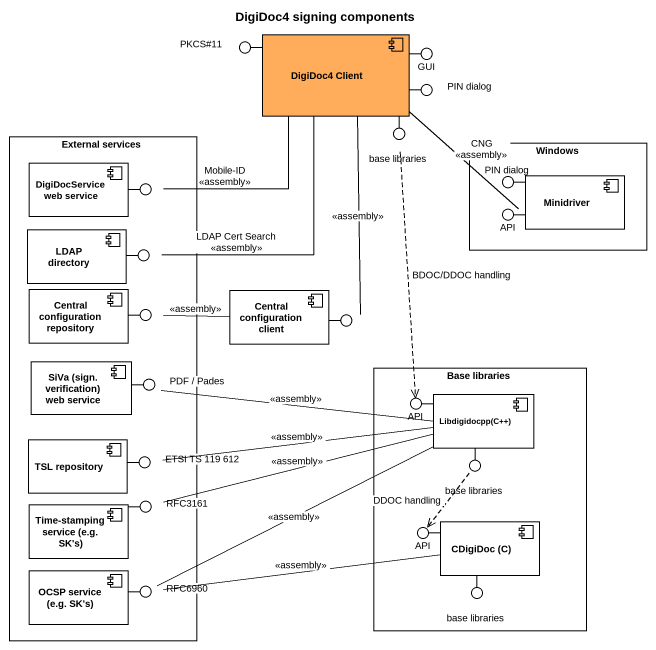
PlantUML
@startuml
title DigiDoc4 signing components
() "PKCS#11" as PKCS_11
component "DigiDoc4 Client" as DigiDoc4_Client #FFAD5B
() GUI
() "PIN dialog" as PIN_dialog
rectangle "External services" as External_services {
  component "DigiDocService web service" as DigiDocService_web_service #FFFFFF
  component "LDAP directory" as LDAP_directory #FFFFFF
  component "Central configuration repository" as Central_configuration #FFFFFF
  component "SiVa (sign. verification) web service" as SiVa_sign_verification_web #FFFFFF
  component "TSL repository" as TSL_repository #FFFFFF
  component "Time-stamping service (e.g. SK's)" as Time_stamping_service_e_g #FFFFFF
  component "OCSP service (e.g. SK's)" as OCSP_service_e_g_SK_s #FFFFFF
}
() "base libraries" as base_libraries
rectangle Windows {
  component Minidriver #FFFFFF
}
() " " as lollipop1
() "PIN dialog" as PIN_dialog_2
() API
() " " as lollipop2
() " " as lollipop3
component "Central configuration client" as Central_configuration_client #FFFFFF
() " " as lollipop4
() "PDF / Pades" as PDF_Pades
rectangle "Base libraries" as Base_libraries {
  component "Libdigidocpp(C++)" as Libdigidocpp_C #FFFFFF
  component "CDigiDoc (C)" as CDigiDoc_C #FFFFFF
}
() "API" as API_2
() "ETSI TS 119 612" as ETSI_TS_119_612
() "base libraries" as base_libraries_2
() RFC3161
() "API" as API_3
() RFC6960
() "base libraries" as base_libraries_3
DigiDoc4_Client -left- PKCS_11
DigiDoc4_Client -right- GUI
DigiDoc4_Client -right- PIN_dialog
DigiDoc4_Client -- base_libraries
DigiDocService_web_service -right- lollipop1
Minidriver -left- PIN_dialog_2
Minidriver -left- API
LDAP_directory -right- lollipop2
Central_configuration -right- lollipop3
Central_configuration_client -right- lollipop4
SiVa_sign_verification_web -right- PDF_Pades
Libdigidocpp_C -left- API_2
TSL_repository -right- ETSI_TS_119_612
Libdigidocpp_C -- base_libraries_2
Time_stamping_service_e_g -right- RFC3161
CDigiDoc_C -left- API_3
OCSP_service_e_g_SK_s -right- RFC6960
CDigiDoc_C -- base_libraries_3
DigiDoc4_Client -left- lollipop1 : Mobile-ID\n<<assembly>>
DigiDoc4_Client -- API : CNG\n<<assembly>>
DigiDoc4_Client -- lollipop2 : LDAP Cert Search\n<<assembly>>
DigiDoc4_Client -- lollipop4 : <<assembly>>
base_libraries ..> API_2 : BDOC/DDOC handling
Central_configuration_client -left- lollipop3 : <<assembly>>
Libdigidocpp_C -left- PDF_Pades : <<assembly>>
Libdigidocpp_C -left- ETSI_TS_119_612 : <<assembly>>
Libdigidocpp_C -left- RFC3161 : <<assembly>>
Libdigidocpp_C -left- RFC6960 : <<assembly>>
base_libraries_2 ..> API_3 : DDOC handling
CDigiDoc_C -left- RFC6960 : <<assembly>>
@enduml
